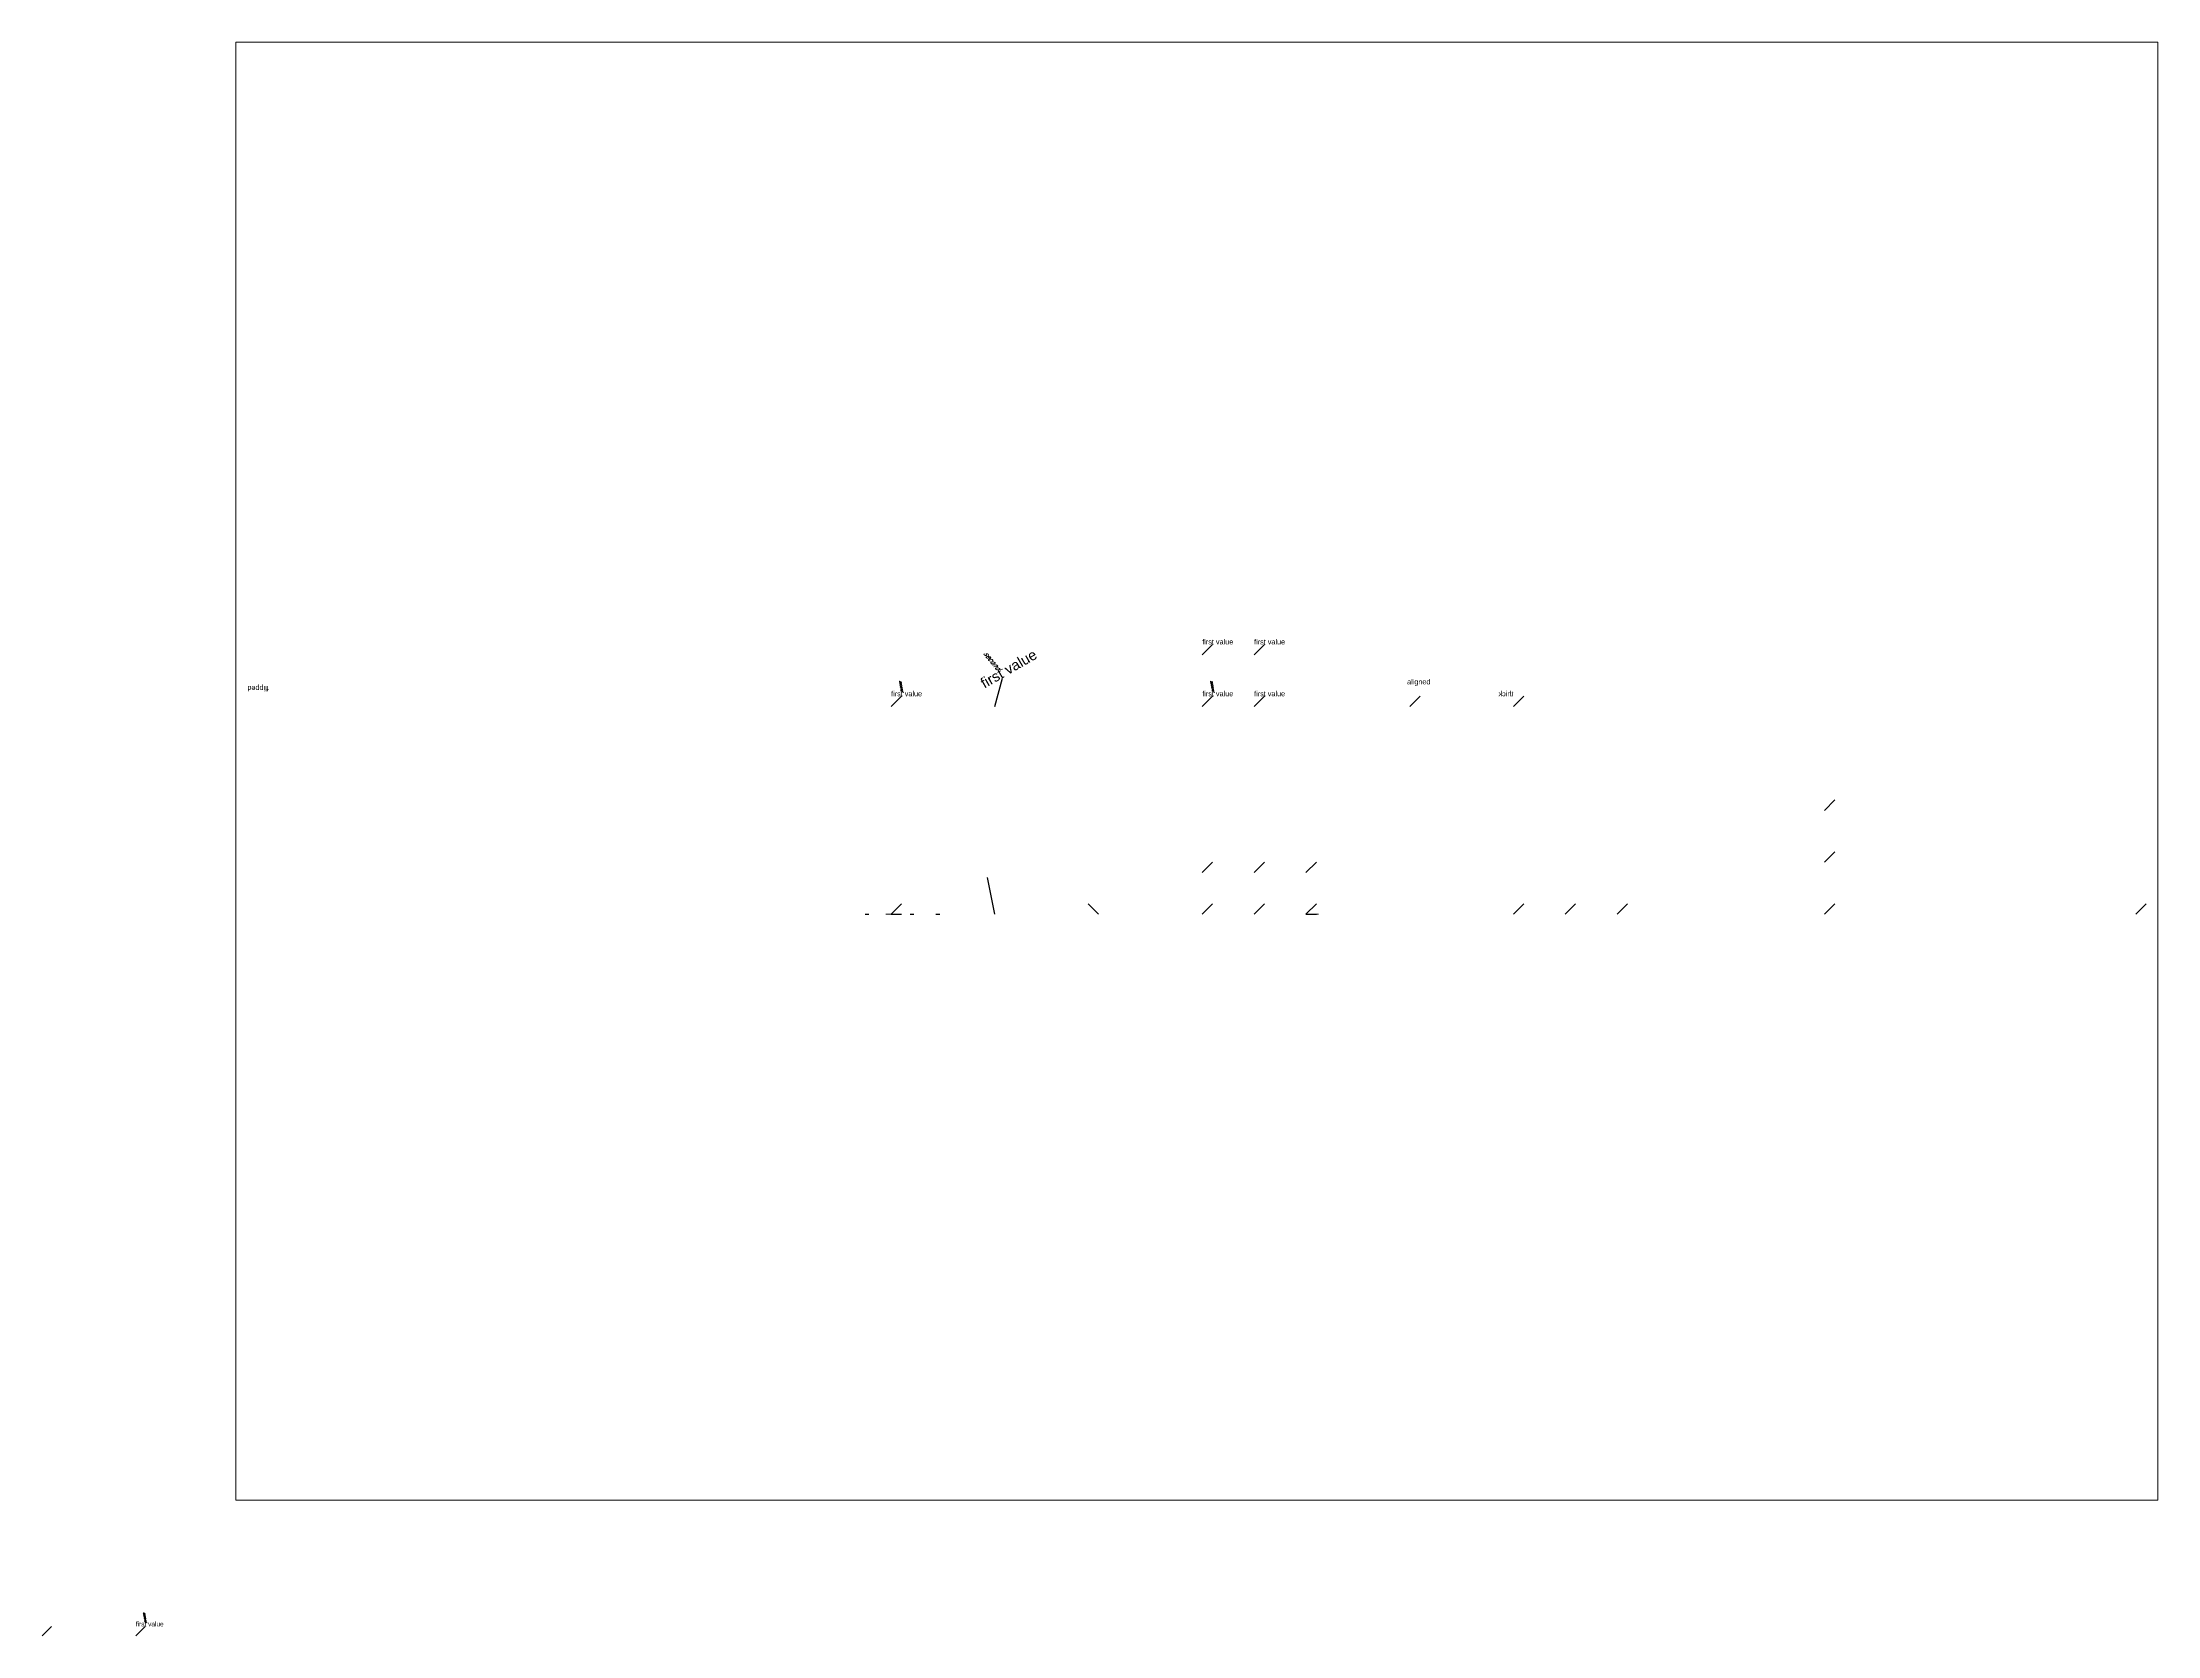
# Paper-space layout 'Layout1' of a CAD drawing. Header units: millimetres. Extents: x 5 to 231, y 5 to 176.
# The model-space entities are those that its viewports show. They can reach past a viewport. Long polylines and large blocks are cut down to what shows.
import ezdxf
from ezdxf.enums import TextEntityAlignment as Align

# ---------------------------------------------------------------- set-up
doc = ezdxf.new("R2010")
doc.units = ezdxf.units.MM
doc.linetypes.add('DASHED', pattern=[19.05, 12.7, -6.35])
doc.layers.add('walls', color=3, linetype='Continuous')
doc.styles.get("Standard").update_dxf_attribs({"font": 'arial.ttf'})
doc.styles.add('tall', font='txt.shx')

# ---------------------------------------------------------------- blocks, each defined once
blk = doc.blocks.new('plain')
blk.add_line((0, 0), (1, 1))
blk = doc.blocks.new('tagged')
blk.add_line((0, 0), (1, 1))
at = {"style": 'tall', "oblique": 212.9578, "width": 0.8, "flags": 8}
blk.add_attdef('TWO', text='', height=0.25, rotation=278.8734, dxfattribs=at).set_placement((1, 2), align=Align.MIDDLE_CENTER)
blk.add_attdef('ONE', (0, 1), '', height=0.5)

msp = doc.modelspace()

# ---------------------------------------------------------------- block references
ref = msp.add_blockref('tagged', (30, 20), dxfattribs=dict(row_count=2, column_count=2, row_spacing=5, column_spacing=5))
ref.add_attrib('ONE', 'first value', (30, 21), dxfattribs={"height": 0.5})
ref.add_attrib('TWO', 'second', dxfattribs={"height": 0.25, "rotation": 278.8734, "style": 'tall', "oblique": 32.9578, "width": 0.8, "flags": 8}).set_placement((31, 22), align=Align.MIDDLE_CENTER)
at = {"color": 2}
ref = msp.add_blockref('tagged', (10, 20), dxfattribs=dict(at, xscale=2, yscale=2, zscale=2, rotation=30))
ref.add_attrib('ONE', 'first value', (9, 21.73), dxfattribs={"height": 1, "rotation": 30})
ref.add_attrib('TWO', 'second', dxfattribs={"height": 0.5, "rotation": 308.8734, "style": 'tall', "oblique": 32.9578, "width": 0.8, "flags": 8}).set_placement((9.73, 24.46), align=Align.MIDDLE_CENTER)
ref = msp.add_blockref('plain', (50, 20))
ref.add_attrib('ALIGN', 'aligned', dxfattribs={"height": 0.5, "flags": 2}).set_placement((52, 22), align=Align.BOTTOM_RIGHT)
ref = msp.add_blockref('plain', (60, 20))
ref.add_attrib('THICK', 'thick', (60, 21), dxfattribs={"height": 0.5, "text_generation_flag": 2})
ref.add_attrib('FLIP', 'flipped', (60, 22), dxfattribs={"extrusion": (0, 0, -1), "height": 0.5, "text_generation_flag": 4, "flags": 4})
ref = msp.add_blockref('tagged', (0, 20))
ref.add_attrib('ONE', 'first value', (0, 21), dxfattribs={"height": 0.5})
ref.add_attrib('TWO', 'second', dxfattribs={"height": 0.25, "rotation": 278.8734, "style": 'tall', "oblique": 32.9578, "width": 0.8, "flags": 8}).set_placement((1, 22), align=Align.MIDDLE_CENTER)
for p, row_count, column_count, row_spacing, column_spacing in [((90, 0), 3, 1, 5, 0), ((30, 0), 2, 3, 4, 5), ((60, 0), 1, 3, 0, 5)]:
    msp.add_blockref('plain', p, dxfattribs=dict(row_count=row_count, column_count=column_count, row_spacing=row_spacing, column_spacing=column_spacing))
at = {"extrusion": (0, -1, 2e-16)}
ref = msp.add_blockref('tagged', (0, 0), dxfattribs=dict(at, rotation=30, row_count=2, column_count=2, row_spacing=5, column_spacing=5))
ref.add_attrib('ONE', 'first value', (-0.5, 0.87), dxfattribs={"extrusion": (0, -1, 2e-16), "height": 0.5, "rotation": 30})
ref.add_attrib('TWO', 'second', dxfattribs={"extrusion": (0, -1, 2e-16), "height": 0.25, "rotation": 308.8734, "style": 'tall', "oblique": 32.9578, "width": 0.8, "flags": 8}).set_placement((-0.13, 2.23), align=Align.MIDDLE_CENTER)
for p in [(0, 0), (120, 0)]:
    msp.add_blockref('plain', p)
msp.add_blockref('plain', (0, 0), dxfattribs=at)
at = {"xscale": -1}
msp.add_blockref('plain', (20, 0, 5), dxfattribs=at)
at = {"extrusion": (0, -1, 2e-16)}
ref = msp.add_blockref('tagged', (40, 0), dxfattribs=at)
ref.add_attrib('ONE', 'first value', (40, 1), dxfattribs={"extrusion": (0, -1, 2e-16), "height": 0.5})
ref.add_attrib('TWO', 'second', dxfattribs={"extrusion": (0, -1, 2e-16), "height": 0.25, "rotation": 278.8734, "style": 'tall', "oblique": 32.9578, "width": 0.8, "flags": 8}).set_placement((41, 2), align=Align.MIDDLE_CENTER)
at = {"layer": 'walls', "color": 1, "linetype": 'DASHED', "lineweight": 35, "ltscale": 2, "xscale": 2, "yscale": 3, "zscale": 2, "rotation": 45}
msp.add_blockref('plain', (10, 0), dxfattribs=at)

psp = doc.layouts.get("Layout1")

# ---------------------------------------------------------------- block references
ref = psp.add_blockref('tagged', (15, 5))
ref.add_attrib('ONE', 'first value', (15, 6), dxfattribs={"height": 0.5})
ref.add_attrib('TWO', 'second', dxfattribs={"height": 0.25, "rotation": 278.8734, "style": 'tall', "oblique": 32.9578, "width": 0.8, "flags": 8}).set_placement((16, 7), align=Align.MIDDLE_CENTER)
psp.add_blockref('plain', (5, 5))

# ---------------------------------------------------------------- viewports
at = {"layer": '0'}
psp.add_viewport(center=(128.5, 97.5), size=(205.6, 156), view_center_point=(29.47, 13.77), view_height=140.5903, dxfattribs=at)

doc.saveas('drawing.dxf')
